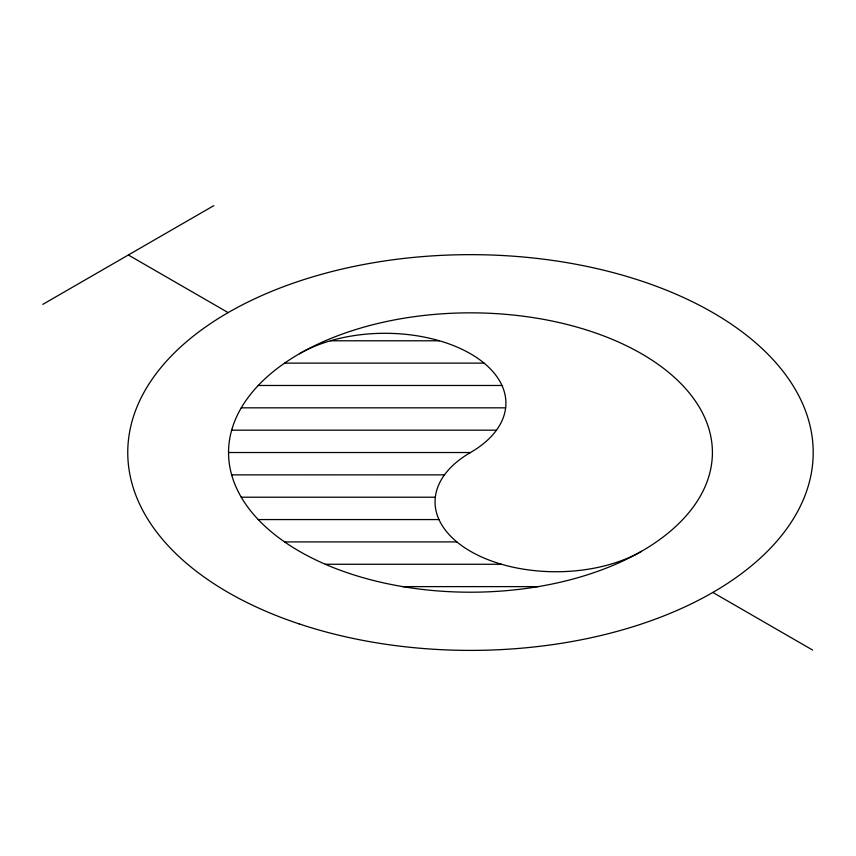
<?xml version="1.0" encoding="UTF-8"?>
<svg xmlns="http://www.w3.org/2000/svg" width="856" height="856" viewBox="0 0 856 856"><rect width="100%" height="100%" fill="white"/><g stroke="black" fill="none" stroke-linecap="round" stroke-linejoin="round"><path stroke-width="1.28" d="M42.8 304.372L213.872 205.611M330.47 340.784L439.406 340.784M284.577 363.126L484.089 363.126M258.234 385.478L501.969 385.478M241.264 407.83L505.629 407.83M231.666 430.172L496.469 430.172M228.541 452.524L470.468 452.524A120.964 69.839 0 0 0 470.479 353.753A120.964 69.839 0 0 0 299.407 353.753M231.666 474.877L444.478 474.866M241.264 497.218L435.319 497.218M258.234 519.571L438.978 519.571M284.588 541.912L456.869 541.912M325.323 564.265L501.541 564.265M402.737 586.617L538.21 586.617M128.336 254.992L228.124 312.601M712.823 592.438L812.612 650.057M641.529 551.296A120.964 69.839 0 0 1 470.468 551.285A120.964 69.839 0 0 1 470.479 452.524M349.505 573.488A241.927 139.678 0 0 0 712.406 452.524A241.927 139.678 0 0 0 349.505 331.561A241.927 139.678 0 0 0 349.505 573.488M299.108 623.885A342.721 197.875 0 0 0 813.2 452.524A342.721 197.875 0 0 0 299.108 281.164A342.721 197.875 0 0 0 299.108 623.885"/></g></svg>
